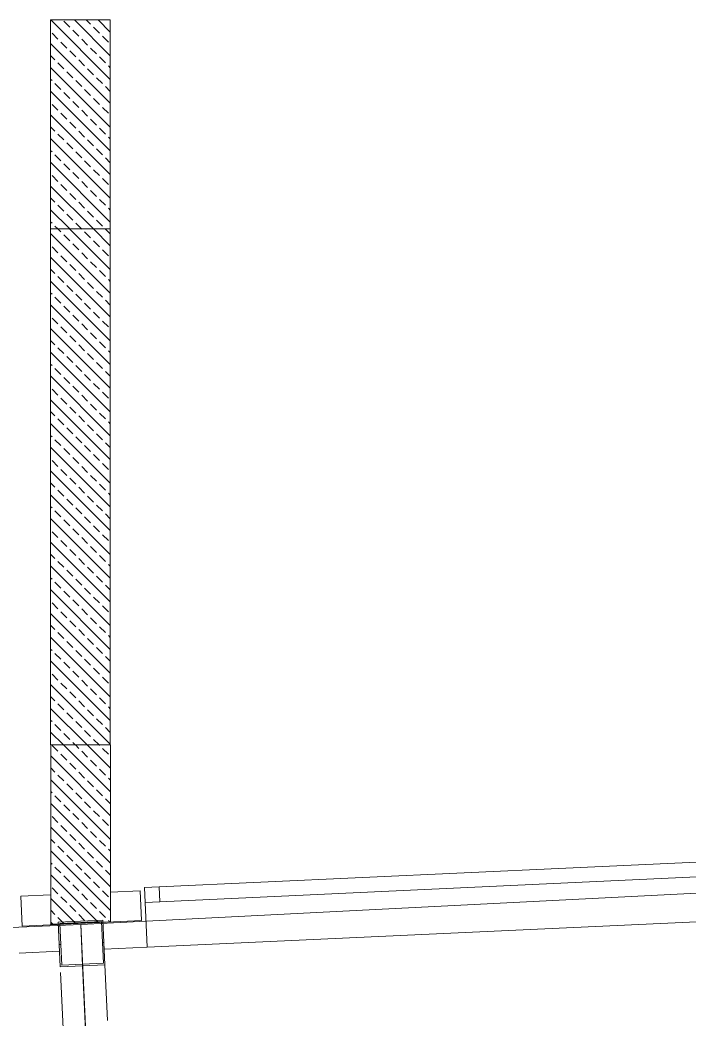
# Model space of a CAD drawing. Extents: x 309271 to 319232, y 6123 to 12941.
# Drawn here: x 312932 to 313380, y 8638 to 9307 of the extents above; entities that cross this region are included whole.
import ezdxf

# ---------------------------------------------------------------- set-up
doc = ezdxf.new("R2010")
doc.units = 0
doc.header["$LTSCALE"] = 25
doc.header["$MEASUREMENT"] = 0
doc.linetypes.add('DASHED', pattern=[0.75, 0.5, -0.25])
doc.linetypes.add('DUZ', pattern=[0])
for name, color, linetype, lineweight in [('DUVAR', 11, 'CONTINUOUS', 0), ('IZDUSUM', 130, 'DASHED', 18), ('PLAN_KESIT_TAS', 222, 'CONTINUOUS', 18), ('t_dograma', 4, 'CONTINUOUS', 0), ('t_kolon_rev', 1, 'CONTINUOUS', 0), ('t_kolon_tarama_rev', 9, 'CONTINUOUS', 0), ('TERAS', 2, 'CONTINUOUS', 0)]:
    doc.layers.add(name, color=color, linetype=linetype, lineweight=lineweight)
pattern_1 = [(135, (96916.477, -586205.287), (-7.95495129, -7.95495129), []), (135, (96916.477, -586197.332), (-7.95495129, -7.95495129), [5.625, -2.8125])]

msp = doc.modelspace()

# ---------------------------------------------------------------- hatches: boundary and pattern name
at = {"layer": 't_kolon_tarama_rev'}
h = msp.add_hatch(dxfattribs=at)
h.set_pattern_fill('ANSI33', color=256, scale=45, angle=90, style=0)
h.set_pattern_definition(pattern_1)
h.paths.add_polyline_path([(312952.13, 9307.23), (312952.13, 9167.23), (312992.13, 9167.23), (312992.13, 9307.23)])
h = msp.add_hatch(dxfattribs=at)
h.set_pattern_fill('ANSI33', color=256, scale=45, angle=90, style=0)
h.set_pattern_definition(pattern_1)
h.paths.add_polyline_path([(312952.13, 9167.24), (312952.13, 8821.38), (312992.13, 8821.38), (312992.13, 9167.24)])
h = msp.add_hatch(dxfattribs=at)
h.set_pattern_fill('ANSI33', color=256, scale=45, angle=90, style=0)
h.set_pattern_definition(pattern_1)
h.paths.add_polyline_path([(312952.23, 8821.37), (312952.23, 8701.37), (312992.23, 8702.96), (312992.23, 8821.37)])

# ---------------------------------------------------------------- linework, layer by layer
at = {"layer": 'DUVAR'}
for p, q in [((312932.19, 8720.02), (312952.16, 8720.94)), ((312933.11, 8700.04), (312932.19, 8720.02)), ((313012.14, 8723.7), (312992.23, 8722.79)), ((313013.06, 8703.73), (313012.14, 8723.7)), ((312933.11, 8700.04), (313013.06, 8703.73))]:
    msp.add_line(p, q, dxfattribs=at)
at = {"layer": 'IZDUSUM', "linetype": 'DASHED', "ltscale": 3}
for p, q in [((313001.07, 7732.37, -2166067022425.95), (312958.62, 8672.72, -2166067020333.33)), ((312988.59, 8674.1, -2166067020333.33), (313031.04, 7733.75, -2166067022425.95))]:
    msp.add_line(p, q, dxfattribs=at)
at = {"layer": 'PLAN_KESIT_TAS', "linetype": 'DUZ', "ltscale": 10}
for p, q in [((313016.89, 8685.86), (313015.51, 8715.86)), ((312988.11, 8684.54), (313016.89, 8685.86)), ((312930.94, 8681.9), (312958.14, 8683.16))]:
    msp.add_line(p, q, dxfattribs=at)
at = {"layer": 't_dograma', "ltscale": 0.1}
for p, q in [((313749.1, 8759.66), (313297.79, 8738.87)), ((313025.5, 8716.32), (313749.56, 8749.67)), ((313297.79, 8738.87), (313025.04, 8726.31)), ((313016.89, 8685.86), (313760.93, 8720.13))]:
    msp.add_line(p, q, dxfattribs=at)
at = {"layer": 't_dograma'}
msp.add_lwpolyline([(313015.51, 8715.86), (313015.05, 8725.85), (313025.04, 8726.31), (313025.5, 8716.32)], close=True, dxfattribs=at)
at = {"layer": 't_kolon_rev'}
for points in [[(312952.13, 9307.23), (312952.13, 9167.23), (312992.13, 9167.23), (312992.13, 9307.23)], [(312952.13, 9167.24), (312952.13, 8821.38), (312992.13, 8821.38), (312992.13, 9167.24)], [(312952.23, 8821.37), (312952.23, 8701.37), (312992.23, 8702.96), (312992.23, 8821.37)]]:
    msp.add_lwpolyline(points, close=True, dxfattribs=at)
at = {"layer": 't_kolon_rev', "elevation": -2166067020333.33}
for points in [[(312958.93, 8687.75), (312958.28, 8701.74), (312986.25, 8703.02), (312986.9, 8689.04), (312987.9, 8689.09), (312987.21, 8704.07), (312957.24, 8702.69), (312957.93, 8687.7), (312958.93, 8687.75)], [(312957.93, 8687.7), (312958.62, 8672.72), (312988.59, 8674.1), (312987.9, 8689.09), (312986.9, 8689.04), (312987.54, 8675.05), (312959.57, 8673.77), (312958.93, 8687.75), (312957.93, 8687.7)]]:
    msp.add_lwpolyline(points, dxfattribs=at)
at = {"layer": 'TERAS'}
msp.add_line((312973.61, 8673.41, -2166067020333.33), (312996.13, 8184.48, 82700496923.35), dxfattribs=at)
at = {"layer": 'TERAS', "elevation": 82700496923.35}
msp.add_lwpolyline([(312996.13, 8184.48), (313831.14, 8222.94), (313808.62, 8711.81), (313803.42, 8743.24), (312972.34, 8701.03)], close=True, dxfattribs=at)
at = {"layer": 'TERAS'}
msp.add_lwpolyline([(312170.73, 8146.46), (312996.13, 8184.48), (312973.61, 8673.41), (312973.61, 8673.41), (312972.34, 8701.03), (312147.25, 8665.46), (312148.63, 8635.49)], close=True, dxfattribs=at)

doc.saveas('drawing.dxf')
